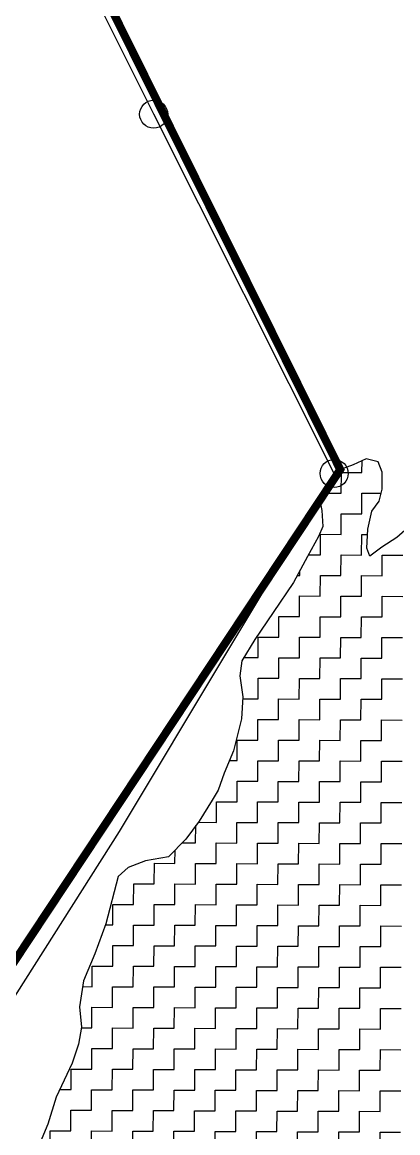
# Model space of a CAD drawing. Header units: metres. Extents: x 274536 to 279488, y 2074615 to 2078106.
# Drawn here: x 278409 to 278501.9, y 2075992.5 to 2076267.4 of the extents above; entities that cross this region are included whole.
import ezdxf

# ---------------------------------------------------------------- set-up
doc = ezdxf.new("R2010")
doc.units = ezdxf.units.M
doc.layers.add('POLY_HATCH', color=12, linetype='Continuous')
doc.layers.add('V_BOUND_LINE', color=7, linetype='Continuous')

msp = doc.modelspace()

# ---------------------------------------------------------------- linework, layer by layer
for centre in [(278441.51, 2076244.64), (278486.17, 2076155.7)]:
    msp.add_circle(centre, 3.47)
at = {"layer": 'POLY_HATCH'}
for p, q in [((278490.85, 2076157.83), (278486.87, 2076156.35)), ((278494.09, 2076159.3), (278490.85, 2076157.83)), ((278497.07, 2076158.55), (278494.09, 2076159.3)), ((278498.05, 2076156.06), (278497.07, 2076158.55)), ((278486.87, 2076156.35), (278485.11, 2076152.63)), ((278498.04, 2076151.83), (278498.05, 2076156.06)), ((278485.11, 2076152.63), (278482.61, 2076148.91)), ((278497.28, 2076148.85), (278498.04, 2076151.83)), ((278482.61, 2076148.91), (278483.11, 2076146.56)), ((278483.11, 2076146.56), (278483.34, 2076142.58)), ((278494.52, 2076141.91), (278495.53, 2076146.38)), ((278495.53, 2076146.38), (278497.28, 2076148.85)), ((278483.34, 2076142.58), (278482.34, 2076140.1)), ((278494.25, 2076137.19), (278494.52, 2076141.91)), ((278505.71, 2076143.36), (278501.72, 2076139.89)), ((278482.34, 2076140.1), (278479.58, 2076135.14)), ((278501.72, 2076139.89), (278497.98, 2076137.42)), ((278494.99, 2076135.2), (278494.25, 2076137.19)), ((278497.98, 2076137.42), (278494.99, 2076135.2)), ((278479.58, 2076135.14), (278476.08, 2076128.69)), ((278476.08, 2076128.69), (278471.08, 2076121.25)), ((278471.08, 2076121.25), (278466.57, 2076114.56)), ((278466.57, 2076114.56), (278463.32, 2076109.36)), ((278463.32, 2076109.36), (278462.81, 2076105.63)), ((278462.81, 2076105.63), (278463.54, 2076100.41)), ((278463.54, 2076100.41), (278463.27, 2076094.94)), ((278463.27, 2076094.94), (278461.25, 2076087)), ((278461.25, 2076087), (278458.99, 2076081.54)), ((278458.99, 2076081.54), (278457.48, 2076077.32)), ((278455.98, 2076074.84), (278452.73, 2076069.64)), ((278457.48, 2076077.32), (278455.98, 2076074.84)), ((278452.73, 2076069.64), (278449.48, 2076065.18)), ((278449.48, 2076065.18), (278445.19, 2076060.83)), ((278439.47, 2076059.85), (278435.23, 2076058.13)), ((278445.19, 2076060.83), (278439.47, 2076059.85)), ((278432.74, 2076055.9), (278429.71, 2076044.24)), ((278435.23, 2076058.13), (278432.74, 2076055.9)), ((278429.71, 2076044.24), (278426.95, 2076036.79)), ((278426.95, 2076036.79), (278424.18, 2076030.09)), ((278424.18, 2076030.09), (278423.17, 2076023.63)), ((278423.17, 2076023.63), (278423.64, 2076018.66)), ((278423.64, 2076018.66), (278422.88, 2076014.44)), ((278422.88, 2076014.44), (278421.37, 2076009.73)), ((278421.37, 2076009.73), (278417.36, 2076001.29)), ((278417.36, 2076001.29), (278415.35, 2075994.59)), ((278415.35, 2075994.59), (278412.59, 2075988.14))]:
    msp.add_line(p, q, dxfattribs=at)
at = {"layer": 'POLY_HATCH', "linetype": 'Continuous'}
for p, q in [((278493.06, 2076155.91), (278493.07, 2076158.84)), ((278487.94, 2076150.83), (278487.96, 2076155.93)), ((278487.96, 2076155.93), (278493.06, 2076155.91)), ((278482.82, 2076147.9), (278482.83, 2076149.24)), ((278483.91, 2076150.85), (278487.94, 2076150.83)), ((278493.02, 2076145.71), (278493.04, 2076150.81)), ((278493.04, 2076150.81), (278497.77, 2076150.79)), ((278487.9, 2076140.63), (278487.92, 2076145.73)), ((278487.92, 2076145.73), (278493.02, 2076145.71)), ((278482.78, 2076135.55), (278482.8, 2076140.65)), ((278482.8, 2076140.65), (278487.9, 2076140.63)), ((278492.98, 2076135.51), (278493, 2076140.61)), ((278493, 2076140.61), (278494.45, 2076140.61)), ((278479.82, 2076135.56), (278482.78, 2076135.55)), ((278487.86, 2076130.43), (278487.88, 2076135.53)), ((278487.88, 2076135.53), (278492.98, 2076135.51)), ((278498.06, 2076130.39), (278498.08, 2076135.49)), ((278498.08, 2076135.49), (278503.18, 2076135.47)), ((278477.05, 2076130.47), (278477.66, 2076130.47)), ((278477.66, 2076130.47), (278477.66, 2076131.6)), ((278482.74, 2076125.35), (278482.76, 2076130.45)), ((278482.76, 2076130.45), (278487.86, 2076130.43)), ((278492.94, 2076125.31), (278492.96, 2076130.41)), ((278492.96, 2076130.41), (278498.06, 2076130.39)), ((278477.62, 2076120.27), (278477.64, 2076125.37)), ((278477.64, 2076125.37), (278482.74, 2076125.35)), ((278487.82, 2076120.23), (278487.84, 2076125.33)), ((278487.84, 2076125.33), (278492.94, 2076125.31)), ((278498.02, 2076120.19), (278498.04, 2076125.29)), ((278498.04, 2076125.29), (278503.14, 2076125.27)), ((278472.5, 2076115.19), (278472.52, 2076120.29)), ((278472.52, 2076120.29), (278477.62, 2076120.27)), ((278482.7, 2076115.15), (278482.72, 2076120.25)), ((278482.72, 2076120.25), (278487.82, 2076120.23)), ((278492.9, 2076115.11), (278492.92, 2076120.21)), ((278492.92, 2076120.21), (278498.02, 2076120.19)), ((278467.38, 2076110.11), (278467.4, 2076115.21)), ((278467.4, 2076115.21), (278472.5, 2076115.19)), ((278477.58, 2076110.07), (278477.6, 2076115.17)), ((278477.6, 2076115.17), (278482.7, 2076115.15)), ((278487.78, 2076110.03), (278487.8, 2076115.13)), ((278487.8, 2076115.13), (278492.9, 2076115.11)), ((278497.98, 2076109.99), (278498, 2076115.09)), ((278498, 2076115.09), (278503.1, 2076115.07)), ((278463.8, 2076110.12), (278467.38, 2076110.11)), ((278472.46, 2076104.99), (278472.48, 2076110.09)), ((278472.48, 2076110.09), (278477.58, 2076110.07)), ((278482.66, 2076104.95), (278482.68, 2076110.05)), ((278482.68, 2076110.05), (278487.78, 2076110.03)), ((278492.86, 2076104.91), (278492.88, 2076110.01)), ((278492.88, 2076110.01), (278497.98, 2076109.99)), ((278467.34, 2076099.91), (278467.36, 2076105.01)), ((278467.36, 2076105.01), (278472.46, 2076104.99)), ((278477.54, 2076099.87), (278477.56, 2076104.97)), ((278477.56, 2076104.97), (278482.66, 2076104.95)), ((278487.74, 2076099.83), (278487.76, 2076104.93)), ((278487.76, 2076104.93), (278492.86, 2076104.91)), ((278497.94, 2076099.79), (278497.96, 2076104.89)), ((278497.96, 2076104.89), (278503.06, 2076104.87)), ((278463.51, 2076099.92), (278467.34, 2076099.91)), ((278472.42, 2076094.79), (278472.44, 2076099.89)), ((278472.44, 2076099.89), (278477.54, 2076099.87)), ((278482.62, 2076094.75), (278482.64, 2076099.85)), ((278482.64, 2076099.85), (278487.74, 2076099.83)), ((278492.82, 2076094.71), (278492.84, 2076099.81)), ((278492.84, 2076099.81), (278497.94, 2076099.79)), ((278467.3, 2076089.7), (278467.32, 2076094.8)), ((278467.32, 2076094.8), (278472.42, 2076094.79)), ((278477.5, 2076089.66), (278477.52, 2076094.77)), ((278477.52, 2076094.77), (278482.62, 2076094.75)), ((278487.7, 2076089.63), (278487.72, 2076094.73)), ((278487.72, 2076094.73), (278492.82, 2076094.71)), ((278497.9, 2076089.59), (278497.92, 2076094.69)), ((278497.92, 2076094.69), (278503.02, 2076094.67)), ((278462.18, 2076084.62), (278462.2, 2076089.72)), ((278462.2, 2076089.72), (278467.3, 2076089.7)), ((278472.38, 2076084.58), (278472.4, 2076089.68)), ((278472.4, 2076089.68), (278477.5, 2076089.66)), ((278482.58, 2076084.54), (278482.6, 2076089.65)), ((278482.6, 2076089.65), (278487.7, 2076089.63)), ((278492.78, 2076084.51), (278492.8, 2076089.61)), ((278492.8, 2076089.61), (278497.9, 2076089.59)), ((278460.27, 2076084.63), (278462.18, 2076084.62)), ((278467.26, 2076079.5), (278467.28, 2076084.6)), ((278467.28, 2076084.6), (278472.38, 2076084.58)), ((278477.46, 2076079.46), (278477.48, 2076084.56)), ((278477.48, 2076084.56), (278482.58, 2076084.54)), ((278487.66, 2076079.42), (278487.68, 2076084.53)), ((278487.68, 2076084.53), (278492.78, 2076084.51)), ((278497.86, 2076079.39), (278497.88, 2076084.49)), ((278497.88, 2076084.49), (278502.98, 2076084.47)), ((278462.14, 2076074.42), (278462.16, 2076079.52)), ((278462.16, 2076079.52), (278467.26, 2076079.5)), ((278472.34, 2076074.38), (278472.36, 2076079.48)), ((278472.36, 2076079.48), (278477.46, 2076079.46)), ((278482.54, 2076074.34), (278482.56, 2076079.44)), ((278482.56, 2076079.44), (278487.66, 2076079.42)), ((278492.74, 2076074.3), (278492.76, 2076079.4)), ((278492.76, 2076079.4), (278497.86, 2076079.39)), ((278457.02, 2076069.34), (278457.04, 2076074.44)), ((278457.04, 2076074.44), (278462.14, 2076074.42)), ((278467.22, 2076069.3), (278467.24, 2076074.4)), ((278467.24, 2076074.4), (278472.34, 2076074.38)), ((278477.42, 2076069.26), (278477.44, 2076074.36)), ((278477.44, 2076074.36), (278482.54, 2076074.34)), ((278487.62, 2076069.22), (278487.64, 2076074.32)), ((278487.64, 2076074.32), (278492.74, 2076074.3)), ((278497.82, 2076069.18), (278497.84, 2076074.28)), ((278497.84, 2076074.28), (278502.94, 2076074.26)), ((278452.52, 2076069.36), (278457.02, 2076069.34)), ((278451.9, 2076064.26), (278451.91, 2076068.52)), ((278462.1, 2076064.22), (278462.12, 2076069.32)), ((278462.12, 2076069.32), (278467.22, 2076069.3)), ((278472.3, 2076064.18), (278472.32, 2076069.28)), ((278472.32, 2076069.28), (278477.42, 2076069.26)), ((278482.5, 2076064.14), (278482.52, 2076069.24)), ((278482.52, 2076069.24), (278487.62, 2076069.22)), ((278492.7, 2076064.1), (278492.72, 2076069.2)), ((278492.72, 2076069.2), (278497.82, 2076069.18)), ((278448.59, 2076064.27), (278451.9, 2076064.26)), ((278456.98, 2076059.14), (278457, 2076064.24)), ((278457, 2076064.24), (278462.1, 2076064.22)), ((278467.18, 2076059.1), (278467.2, 2076064.2)), ((278467.2, 2076064.2), (278472.3, 2076064.18)), ((278477.38, 2076059.06), (278477.4, 2076064.16)), ((278477.4, 2076064.16), (278482.5, 2076064.14)), ((278487.58, 2076059.02), (278487.6, 2076064.12)), ((278487.6, 2076064.12), (278492.7, 2076064.1)), ((278497.78, 2076058.98), (278497.8, 2076064.08)), ((278497.8, 2076064.08), (278502.9, 2076064.06)), ((278446.78, 2076059.18), (278446.79, 2076062.45)), ((278441.66, 2076054.1), (278441.68, 2076059.2)), ((278441.68, 2076059.2), (278446.78, 2076059.18)), ((278451.86, 2076054.06), (278451.88, 2076059.16)), ((278451.88, 2076059.16), (278456.98, 2076059.14)), ((278462.06, 2076054.02), (278462.08, 2076059.12)), ((278462.08, 2076059.12), (278467.18, 2076059.1)), ((278472.26, 2076053.98), (278472.28, 2076059.08)), ((278472.28, 2076059.08), (278477.38, 2076059.06)), ((278482.46, 2076053.94), (278482.48, 2076059.04)), ((278482.48, 2076059.04), (278487.58, 2076059.02)), ((278492.66, 2076053.9), (278492.68, 2076059)), ((278492.68, 2076059), (278497.78, 2076058.98)), ((278436.54, 2076049.02), (278436.56, 2076054.12)), ((278436.56, 2076054.12), (278441.66, 2076054.1)), ((278446.74, 2076048.98), (278446.76, 2076054.08)), ((278446.76, 2076054.08), (278451.86, 2076054.06)), ((278456.94, 2076048.94), (278456.96, 2076054.04)), ((278456.96, 2076054.04), (278462.06, 2076054.02)), ((278467.14, 2076048.9), (278467.16, 2076054)), ((278467.16, 2076054), (278472.26, 2076053.98)), ((278477.34, 2076048.86), (278477.36, 2076053.96)), ((278477.36, 2076053.96), (278482.46, 2076053.94)), ((278487.54, 2076048.82), (278487.56, 2076053.92)), ((278487.56, 2076053.92), (278492.66, 2076053.9)), ((278497.74, 2076048.78), (278497.76, 2076053.88)), ((278497.76, 2076053.88), (278502.86, 2076053.86)), ((278431.42, 2076043.94), (278431.44, 2076049.04)), ((278431.44, 2076049.04), (278436.54, 2076049.02)), ((278441.62, 2076043.9), (278441.64, 2076049)), ((278441.64, 2076049), (278446.74, 2076048.98)), ((278451.82, 2076043.86), (278451.84, 2076048.96)), ((278451.84, 2076048.96), (278456.94, 2076048.94)), ((278462.02, 2076043.82), (278462.04, 2076048.92)), ((278462.04, 2076048.92), (278467.14, 2076048.9)), ((278472.22, 2076043.78), (278472.24, 2076048.88)), ((278472.24, 2076048.88), (278477.34, 2076048.86)), ((278482.42, 2076043.74), (278482.44, 2076048.84)), ((278482.44, 2076048.84), (278487.54, 2076048.82)), ((278492.62, 2076043.7), (278492.64, 2076048.8)), ((278492.64, 2076048.8), (278497.74, 2076048.78)), ((278429.6, 2076043.94), (278431.42, 2076043.94)), ((278436.5, 2076038.82), (278436.52, 2076043.92)), ((278436.52, 2076043.92), (278441.62, 2076043.9)), ((278446.7, 2076038.78), (278446.72, 2076043.88)), ((278446.72, 2076043.88), (278451.82, 2076043.86)), ((278456.9, 2076038.74), (278456.92, 2076043.84)), ((278456.92, 2076043.84), (278462.02, 2076043.82)), ((278467.1, 2076038.7), (278467.12, 2076043.8)), ((278467.12, 2076043.8), (278472.22, 2076043.78)), ((278477.3, 2076038.66), (278477.32, 2076043.76)), ((278477.32, 2076043.76), (278482.42, 2076043.74)), ((278487.5, 2076038.62), (278487.52, 2076043.72)), ((278487.52, 2076043.72), (278492.62, 2076043.7)), ((278497.7, 2076038.58), (278497.72, 2076043.68)), ((278497.72, 2076043.68), (278502.82, 2076043.66)), ((278431.38, 2076033.74), (278431.4, 2076038.84)), ((278431.4, 2076038.84), (278436.5, 2076038.82)), ((278441.58, 2076033.7), (278441.6, 2076038.8)), ((278441.6, 2076038.8), (278446.7, 2076038.78)), ((278451.78, 2076033.66), (278451.8, 2076038.76)), ((278451.8, 2076038.76), (278456.9, 2076038.74)), ((278461.98, 2076033.62), (278462, 2076038.72)), ((278462, 2076038.72), (278467.1, 2076038.7)), ((278472.18, 2076033.58), (278472.2, 2076038.68)), ((278472.2, 2076038.68), (278477.3, 2076038.66)), ((278482.38, 2076033.54), (278482.4, 2076038.64)), ((278482.4, 2076038.64), (278487.5, 2076038.62)), ((278492.58, 2076033.5), (278492.6, 2076038.6)), ((278492.6, 2076038.6), (278497.7, 2076038.58)), ((278426.26, 2076028.65), (278426.28, 2076033.76)), ((278426.28, 2076033.76), (278431.38, 2076033.74)), ((278436.46, 2076028.62), (278436.48, 2076033.72)), ((278436.48, 2076033.72), (278441.58, 2076033.7)), ((278446.66, 2076028.58), (278446.68, 2076033.68)), ((278446.68, 2076033.68), (278451.78, 2076033.66)), ((278456.86, 2076028.54), (278456.88, 2076033.64)), ((278456.88, 2076033.64), (278461.98, 2076033.62)), ((278467.06, 2076028.5), (278467.08, 2076033.6)), ((278467.08, 2076033.6), (278472.18, 2076033.58)), ((278477.26, 2076028.46), (278477.28, 2076033.56)), ((278477.28, 2076033.56), (278482.38, 2076033.54)), ((278487.46, 2076028.42), (278487.48, 2076033.52)), ((278487.48, 2076033.52), (278492.58, 2076033.5)), ((278497.66, 2076028.38), (278497.68, 2076033.48)), ((278497.68, 2076033.48), (278502.78, 2076033.46)), ((278423.96, 2076028.66), (278426.26, 2076028.65)), ((278431.34, 2076023.53), (278431.36, 2076028.64)), ((278431.36, 2076028.64), (278436.46, 2076028.62)), ((278441.54, 2076023.5), (278441.56, 2076028.6)), ((278441.56, 2076028.6), (278446.66, 2076028.58)), ((278451.74, 2076023.46), (278451.76, 2076028.56)), ((278451.76, 2076028.56), (278456.86, 2076028.54)), ((278461.94, 2076023.42), (278461.96, 2076028.52)), ((278461.96, 2076028.52), (278467.06, 2076028.5)), ((278472.14, 2076023.38), (278472.16, 2076028.48)), ((278472.16, 2076028.48), (278477.26, 2076028.46)), ((278482.34, 2076023.34), (278482.36, 2076028.44)), ((278482.36, 2076028.44), (278487.46, 2076028.42)), ((278492.54, 2076023.3), (278492.56, 2076028.4)), ((278492.56, 2076028.4), (278497.66, 2076028.38)), ((278426.22, 2076018.45), (278426.24, 2076023.55)), ((278426.24, 2076023.55), (278431.34, 2076023.53)), ((278436.42, 2076018.41), (278436.44, 2076023.51)), ((278436.44, 2076023.51), (278441.54, 2076023.5)), ((278446.62, 2076018.37), (278446.64, 2076023.48)), ((278446.64, 2076023.48), (278451.74, 2076023.46)), ((278456.82, 2076018.34), (278456.84, 2076023.44)), ((278456.84, 2076023.44), (278461.94, 2076023.42)), ((278467.02, 2076018.3), (278467.04, 2076023.4)), ((278467.04, 2076023.4), (278472.14, 2076023.38)), ((278477.22, 2076018.26), (278477.24, 2076023.36)), ((278477.24, 2076023.36), (278482.34, 2076023.34)), ((278487.42, 2076018.22), (278487.44, 2076023.32)), ((278487.44, 2076023.32), (278492.54, 2076023.3)), ((278497.63, 2076018.18), (278497.64, 2076023.28)), ((278497.64, 2076023.28), (278502.75, 2076023.26)), ((278423.61, 2076018.46), (278426.22, 2076018.45)), ((278431.3, 2076013.33), (278431.32, 2076018.43)), ((278431.32, 2076018.43), (278436.42, 2076018.41)), ((278441.5, 2076013.29), (278441.52, 2076018.39)), ((278441.52, 2076018.39), (278446.62, 2076018.37)), ((278451.7, 2076013.25), (278451.72, 2076018.36)), ((278451.72, 2076018.36), (278456.82, 2076018.34)), ((278461.9, 2076013.22), (278461.92, 2076018.32)), ((278461.92, 2076018.32), (278467.02, 2076018.3)), ((278472.1, 2076013.18), (278472.12, 2076018.28)), ((278472.12, 2076018.28), (278477.22, 2076018.26)), ((278482.3, 2076013.14), (278482.32, 2076018.24)), ((278482.32, 2076018.24), (278487.42, 2076018.22)), ((278492.51, 2076013.1), (278492.52, 2076018.2)), ((278492.52, 2076018.2), (278497.63, 2076018.18)), ((278426.18, 2076008.25), (278426.2, 2076013.35)), ((278426.2, 2076013.35), (278431.3, 2076013.33)), ((278436.38, 2076008.21), (278436.4, 2076013.31)), ((278436.4, 2076013.31), (278441.5, 2076013.29)), ((278446.58, 2076008.17), (278446.6, 2076013.27)), ((278446.6, 2076013.27), (278451.7, 2076013.25)), ((278456.78, 2076008.13), (278456.8, 2076013.24)), ((278456.8, 2076013.24), (278461.9, 2076013.22)), ((278466.98, 2076008.1), (278467, 2076013.2)), ((278467, 2076013.2), (278472.1, 2076013.18)), ((278477.18, 2076008.06), (278477.2, 2076013.16)), ((278477.2, 2076013.16), (278482.3, 2076013.14)), ((278487.38, 2076008.02), (278487.4, 2076013.12)), ((278487.4, 2076013.12), (278492.51, 2076013.1)), ((278497.59, 2076007.98), (278497.61, 2076013.08)), ((278497.61, 2076013.08), (278502.71, 2076013.06)), ((278421.06, 2076003.17), (278421.08, 2076008.27)), ((278421.08, 2076008.27), (278426.18, 2076008.25)), ((278431.26, 2076003.13), (278431.28, 2076008.23)), ((278431.28, 2076008.23), (278436.38, 2076008.21)), ((278441.46, 2076003.09), (278441.48, 2076008.19)), ((278441.48, 2076008.19), (278446.58, 2076008.17)), ((278451.66, 2076003.05), (278451.68, 2076008.15)), ((278451.68, 2076008.15), (278456.78, 2076008.13)), ((278461.86, 2076003.01), (278461.88, 2076008.11)), ((278461.88, 2076008.11), (278466.98, 2076008.1)), ((278472.06, 2076002.97), (278472.08, 2076008.08)), ((278472.08, 2076008.08), (278477.18, 2076008.06)), ((278482.26, 2076002.94), (278482.28, 2076008.04)), ((278482.28, 2076008.04), (278487.38, 2076008.02)), ((278492.47, 2076002.9), (278492.49, 2076008)), ((278492.49, 2076008), (278497.59, 2076007.98)), ((278418.26, 2076003.18), (278421.06, 2076003.17)), ((278426.14, 2075998.05), (278426.16, 2076003.15)), ((278426.16, 2076003.15), (278431.26, 2076003.13)), ((278436.34, 2075998.01), (278436.36, 2076003.11)), ((278436.36, 2076003.11), (278441.46, 2076003.09)), ((278446.54, 2075997.97), (278446.56, 2076003.07)), ((278446.56, 2076003.07), (278451.66, 2076003.05)), ((278456.74, 2075997.93), (278456.76, 2076003.03)), ((278456.76, 2076003.03), (278461.86, 2076003.01)), ((278466.94, 2075997.89), (278466.96, 2076002.99)), ((278466.96, 2076002.99), (278472.06, 2076002.97)), ((278477.14, 2075997.85), (278477.16, 2076002.96)), ((278477.16, 2076002.96), (278482.26, 2076002.94)), ((278487.35, 2075997.82), (278487.37, 2076002.92)), ((278487.37, 2076002.92), (278492.47, 2076002.9)), ((278497.55, 2075997.78), (278497.57, 2076002.88)), ((278497.57, 2076002.88), (278502.67, 2076002.86)), ((278421.02, 2075992.97), (278421.04, 2075998.07)), ((278421.04, 2075998.07), (278426.14, 2075998.05)), ((278431.22, 2075992.93), (278431.24, 2075998.03)), ((278431.24, 2075998.03), (278436.34, 2075998.01)), ((278441.42, 2075992.89), (278441.44, 2075997.99)), ((278441.44, 2075997.99), (278446.54, 2075997.97)), ((278451.62, 2075992.85), (278451.64, 2075997.95)), ((278451.64, 2075997.95), (278456.74, 2075997.93)), ((278461.82, 2075992.81), (278461.84, 2075997.91)), ((278461.84, 2075997.91), (278466.94, 2075997.89)), ((278472.02, 2075992.77), (278472.04, 2075997.87)), ((278472.04, 2075997.87), (278477.14, 2075997.85)), ((278482.23, 2075992.73), (278482.24, 2075997.84)), ((278482.24, 2075997.84), (278487.35, 2075997.82)), ((278492.43, 2075992.7), (278492.45, 2075997.8)), ((278492.45, 2075997.8), (278497.55, 2075997.78)), ((278415.9, 2075987.89), (278415.92, 2075992.99)), ((278415.92, 2075992.99), (278421.02, 2075992.97)), ((278426.1, 2075987.85), (278426.12, 2075992.95)), ((278426.12, 2075992.95), (278431.22, 2075992.93)), ((278436.3, 2075987.81), (278436.32, 2075992.91)), ((278436.32, 2075992.91), (278441.42, 2075992.89)), ((278446.5, 2075987.77), (278446.52, 2075992.87)), ((278446.52, 2075992.87), (278451.62, 2075992.85)), ((278456.7, 2075987.73), (278456.72, 2075992.83)), ((278456.72, 2075992.83), (278461.82, 2075992.81)), ((278466.9, 2075987.69), (278466.92, 2075992.79)), ((278466.92, 2075992.79), (278472.02, 2075992.77)), ((278477.11, 2075987.65), (278477.12, 2075992.75)), ((278477.12, 2075992.75), (278482.23, 2075992.73)), ((278487.31, 2075987.61), (278487.33, 2075992.71)), ((278487.33, 2075992.71), (278492.43, 2075992.7)), ((278497.51, 2075987.57), (278497.53, 2075992.68)), ((278497.53, 2075992.68), (278502.63, 2075992.66))]:
    msp.add_line(p, q, dxfattribs=at)
at = {"layer": 'V_BOUND_LINE'}
for p, q in [((278441.51, 2076244.64), (278357.13, 2076414.62)), ((278486.17, 2076155.7), (278441.51, 2076244.64)), ((278433.08, 2076067.04), (278486.17, 2076155.7)), ((278318.09, 2075886.3), (278433.08, 2076067.04))]:
    msp.add_line(p, q, dxfattribs=at)
at = {"layer": 'V_BOUND_LINE', "const_width": 2.01}
msp.add_lwpolyline([(277827.32, 2076368.7), (277846.42, 2076353.46), (277848.19, 2076347.41), (277867.04, 2076326.78), (277918.64, 2076303.23), (277983.67, 2076308.19), (277983.97, 2076382.7), (277953.29, 2076381.93), (277965.45, 2076428.29), (277948.48, 2076464.04), (277953.52, 2076489.73), (278004.91, 2076481.02), (278015.37, 2076480.83), (278026.4, 2076488.4), (278083.32, 2076461.43), (278203.17, 2076406.14), (278284.22, 2076399.87), (278357.13, 2076414.62), (278397.01, 2076339.23), (278487.68, 2076156.66), (278385.84, 2076002.91), (278307.32, 2075892.34)], dxfattribs=at)

doc.saveas('drawing.dxf')
